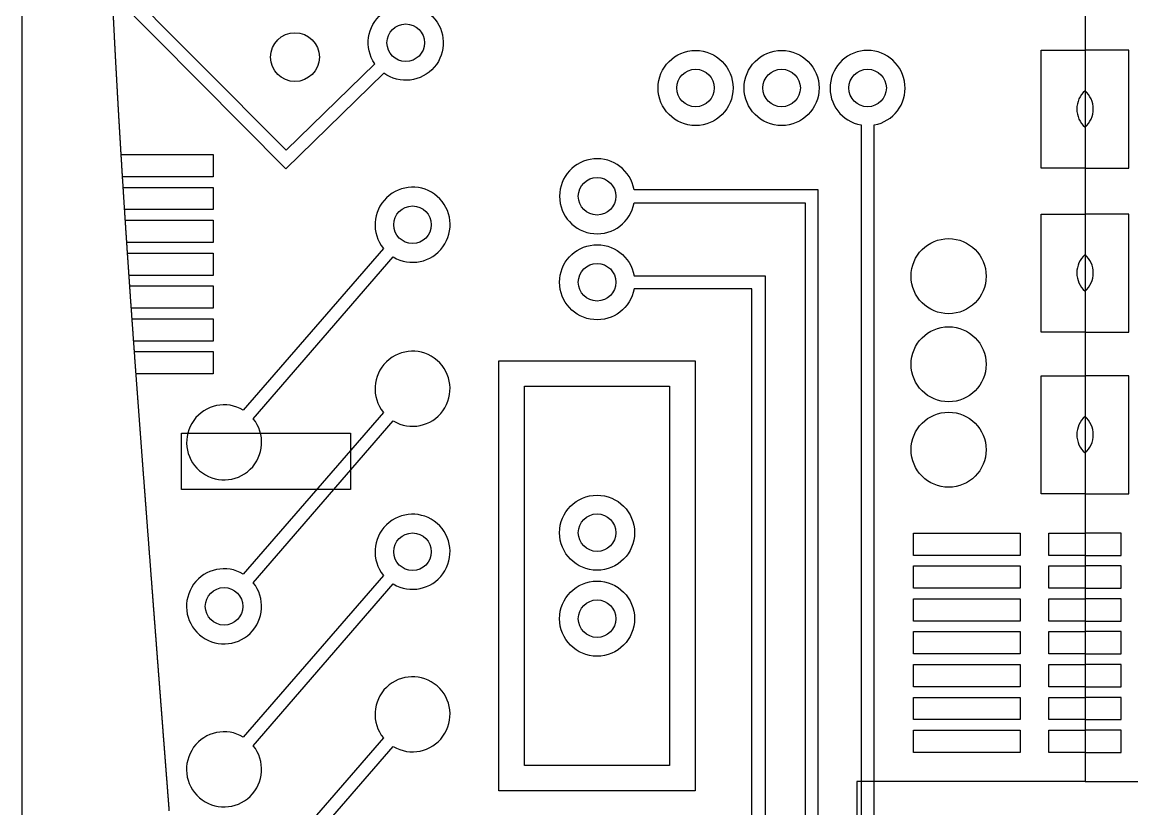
# Model space of a CAD drawing. Header units: millimetres. Extents: x -53 to 1579, y -453 to 381.
# Drawn here: x -53.4 to 5.8, y 188.4 to 230.3 of the extents above; entities that cross this region are included whole.
import ezdxf

# ---------------------------------------------------------------- set-up
doc = ezdxf.new("R2010")
doc.units = ezdxf.units.MM
doc.layers.add('design1 cut', color=1, linetype='Continuous')
doc.layers.add('design1-etch', color=5, linetype='Continuous')
doc.layers.add('toCut', color=1, linetype='Continuous', true_color=0xff0000)

msp = doc.modelspace()

# ---------------------------------------------------------------- linework, layer by layer
msp.add_line((-53.352, 81.237), (-53.352, 381.237))
at = {"layer": 'design1 cut'}
for centre in [(-32.909, 229.203), (-17.462, 226.793), (-12.877, 226.793), (-8.293, 226.793), (-22.711, 221.024), (-32.546, 219.507), (-22.711, 216.443), (-22.711, 203.1), (-32.546, 202.085), (-42.591, 199.176), (-22.711, 198.519)]:
    msp.add_circle(centre, 1, dxfattribs=at)
at = {"layer": 'design1-etch'}
msp.add_lwpolyline([(-48.594, 232.845), (-39.284, 223.474), (-34.563, 228.079, -11.340391), (-34.074, 227.578), (-39.292, 222.489), (-48.545, 231.802)], format="xyb", dxfattribs=at)
for points in [[(-8.643, 224.824), (-8.643, 176.403, 11.340391), (-7.943, 176.403), (-7.943, 224.824, 11.340391)], [(-11.622, 220.674), (-11.622, 181.054), (-20.742, 181.054, 11.340391), (-20.742, 180.354), (-10.922, 180.354), (-10.922, 221.374), (-20.742, 221.374, 11.340391), (-20.742, 220.674)], [(-41.037, 209.172), (-33.571, 217.789, 11.340391), (-34.1, 218.248), (-41.566, 209.63, 11.340391)], [(-14.46, 185.636), (-14.46, 216.093), (-20.742, 216.093, -11.340391), (-20.742, 216.793), (-13.76, 216.793), (-13.76, 184.936), (-20.742, 184.936, -11.340391), (-20.742, 185.636)], [(-41.037, 200.435), (-33.571, 209.053, 11.340391), (-34.1, 209.511), (-41.566, 200.894, 11.340391)], [(-41.037, 191.75), (-33.571, 200.368, 11.340391), (-34.1, 200.826), (-41.566, 192.209, 11.340391)], [(-41.037, 183.089), (-33.571, 191.706, 11.340391), (-34.1, 192.164), (-41.566, 183.547, 11.340391)]]:
    msp.add_lwpolyline(points, format="xyb", close=True, dxfattribs=at)
for points in [[(3.296, 222.517), (0.957, 222.517), (0.957, 228.802), (3.296, 228.802)], [(3.296, 222.517), (5.636, 222.517), (5.636, 228.802), (3.296, 228.802)], [(-48.077, 223.249), (-43.167, 223.249), (-43.167, 222.062), (-48.004, 222.062)], [(-47.968, 221.499), (-43.167, 221.499), (-43.167, 220.311), (-47.892, 220.311)], [(3.296, 213.785), (0.957, 213.785), (0.957, 220.07), (3.296, 220.07)], [(3.296, 213.785), (5.636, 213.785), (5.636, 220.07), (3.296, 220.07)], [(-47.855, 219.748), (-43.167, 219.748), (-43.167, 218.561), (-47.776, 218.561)], [(-47.738, 217.998), (-43.167, 217.998), (-43.167, 216.811), (-47.657, 216.811)], [(-47.618, 216.248), (-43.167, 216.248), (-43.167, 215.061), (-47.535, 215.061)], [(-47.495, 214.497), (-43.167, 214.497), (-43.167, 213.31), (-47.41, 213.31)], [(-47.369, 212.747), (-43.167, 212.747), (-43.167, 211.56), (-47.283, 211.56)], [(3.296, 205.164), (0.957, 205.164), (0.957, 211.449), (3.296, 211.449)], [(3.296, 205.164), (5.636, 205.164), (5.636, 211.449), (3.296, 211.449)], [(3.296, 201.892), (1.369, 201.892), (1.369, 203.079), (3.296, 203.079)], [(3.296, 201.892), (5.224, 201.892), (5.224, 203.079), (3.296, 203.079)], [(3.296, 200.141), (1.369, 200.141), (1.369, 201.329), (3.296, 201.329)], [(3.296, 200.141), (5.224, 200.141), (5.224, 201.329), (3.296, 201.329)], [(3.296, 198.391), (1.369, 198.391), (1.369, 199.578), (3.296, 199.578)], [(3.296, 198.391), (5.224, 198.391), (5.224, 199.578), (3.296, 199.578)], [(3.296, 196.641), (1.369, 196.641), (1.369, 197.828), (3.296, 197.828)], [(3.296, 196.641), (5.224, 196.641), (5.224, 197.828), (3.296, 197.828)], [(3.296, 194.891), (1.369, 194.891), (1.369, 196.078), (3.296, 196.078)], [(3.296, 194.891), (5.224, 194.891), (5.224, 196.078), (3.296, 196.078)], [(3.296, 193.14), (1.369, 193.14), (1.369, 194.327), (3.296, 194.327)], [(3.296, 193.14), (5.224, 193.14), (5.224, 194.327), (3.296, 194.327)], [(3.296, 191.39), (1.369, 191.39), (1.369, 192.577), (3.296, 192.577)], [(3.296, 191.39), (5.224, 191.39), (5.224, 192.577), (3.296, 192.577)]]:
    msp.add_lwpolyline(points, dxfattribs=at)
for points in [[(-17.486, 212.263), (-17.486, 189.344), (-27.945, 189.344), (-27.945, 212.263)], [(-18.843, 210.905), (-18.843, 190.702), (-26.587, 190.702), (-26.587, 210.905)], [(-5.839, 203.079), (-0.161, 203.079), (-0.161, 201.892), (-5.839, 201.892)], [(-5.839, 201.329), (-0.161, 201.329), (-0.161, 200.141), (-5.839, 200.141)], [(-5.839, 199.578), (-0.161, 199.578), (-0.161, 198.391), (-5.839, 198.391)], [(-5.839, 197.828), (-0.161, 197.828), (-0.161, 196.641), (-5.839, 196.641)], [(-5.839, 196.078), (-0.161, 196.078), (-0.161, 194.891), (-5.839, 194.891)], [(-5.839, 194.327), (-0.161, 194.327), (-0.161, 193.14), (-5.839, 193.14)], [(-5.839, 192.577), (-0.161, 192.577), (-0.161, 191.39), (-5.839, 191.39)]]:
    msp.add_lwpolyline(points, close=True, dxfattribs=at)
for centre, radius in [((-38.814, 228.439), 1.3), ((-17.462, 226.793), 2), ((-12.877, 226.793), 2), ((-3.974, 216.767), 2), ((-3.974, 212.071), 2), ((-3.974, 207.521), 2), ((-22.711, 203.1), 2), ((-22.711, 198.519), 2)]:
    msp.add_circle(centre, radius, dxfattribs=at)
for centre, start, end in [((4.158, 225.673), 131.50736, 228.49264), ((2.435, 225.673), 311.50736, 48.49264), ((4.158, 216.941), 131.50736, 228.49264), ((2.435, 216.941), 311.50736, 48.49264), ((4.158, 208.32), 131.50736, 228.49264), ((2.435, 208.32), 311.50736, 48.49264)]:
    msp.add_arc(centre, 1.3, start, end, dxfattribs=at)
at = {"layer": 'toCut'}
msp.add_lwpolyline([(-35.86, 208.402), (-35.86, 205.402), (-44.86, 205.402), (-44.86, 208.402)], close=True, dxfattribs=at)
for points in [[(3.296, 335.543), (3.296, 262.693), (3.296, 189.844)], [(-48.463, 230.126), (-48.48, 230.466), (-48.497, 230.806)], [(-48.428, 229.449), (-48.445, 229.787), (-48.463, 230.126)], [(-48.393, 228.775), (-48.41, 229.112), (-48.428, 229.449)], [(-48.357, 228.103), (-48.375, 228.439), (-48.393, 228.775)], [(-48.32, 227.434), (-48.339, 227.768), (-48.357, 228.103)], [(-48.283, 226.767), (-48.302, 227.101), (-48.32, 227.434)], [(-48.246, 226.103), (-48.265, 226.435), (-48.283, 226.767)], [(-48.208, 225.441), (-48.227, 225.772), (-48.246, 226.103)], [(-48.169, 224.782), (-48.189, 225.112), (-48.208, 225.441)], [(-48.13, 224.124), (-48.15, 224.453), (-48.169, 224.782)], [(-48.091, 223.468), (-48.11, 223.796), (-48.13, 224.124)], [(-48.05, 222.815), (-48.071, 223.142), (-48.091, 223.468)], [(-48.01, 222.163), (-48.03, 222.489), (-48.05, 222.815)], [(-47.969, 221.513), (-47.989, 221.838), (-48.01, 222.163)], [(-47.928, 220.864), (-47.948, 221.188), (-47.969, 221.513)], [(-47.886, 220.217), (-47.907, 220.541), (-47.928, 220.864)], [(-47.843, 219.572), (-47.865, 219.894), (-47.886, 220.217)], [(-47.801, 218.927), (-47.822, 219.249), (-47.843, 219.572)], [(-47.758, 218.284), (-47.779, 218.606), (-47.801, 218.927)], [(-47.714, 217.642), (-47.736, 217.963), (-47.758, 218.284)], [(-47.67, 217.001), (-47.692, 217.322), (-47.714, 217.642)], [(-47.626, 216.361), (-47.648, 216.681), (-47.67, 217.001)], [(-47.582, 215.722), (-47.604, 216.042), (-47.626, 216.361)], [(-47.491, 214.446), (-47.537, 215.084), (-47.582, 215.722)], [(-47.4, 213.172), (-47.446, 213.809), (-47.491, 214.446)], [(-47.308, 211.9), (-47.354, 212.536), (-47.4, 213.172)], [(-47.214, 210.628), (-47.261, 211.264), (-47.308, 211.9)], [(-47.12, 209.356), (-47.167, 209.992), (-47.214, 210.628)], [(-47.025, 208.083), (-47.072, 208.719), (-47.12, 209.356)], [(-46.929, 206.809), (-46.977, 207.446), (-47.025, 208.083)], [(-46.832, 205.532), (-46.881, 206.17), (-46.929, 206.809)], [(-46.784, 204.892), (-46.808, 205.212), (-46.832, 205.532)], [(-46.735, 204.251), (-46.759, 204.572), (-46.784, 204.892)], [(-46.638, 202.968), (-46.686, 203.61), (-46.735, 204.251)], [(-46.54, 201.683), (-46.589, 202.325), (-46.638, 202.968)], [(-46.442, 200.4), (-46.491, 201.042), (-46.54, 201.683)], [(-46.393, 199.76), (-46.418, 200.08), (-46.442, 200.4)], [(-46.345, 199.122), (-46.369, 199.441), (-46.393, 199.76)], [(-46.296, 198.485), (-46.32, 198.803), (-46.345, 199.122)], [(-46.248, 197.851), (-46.272, 198.168), (-46.296, 198.485)], [(-46.199, 197.219), (-46.223, 197.535), (-46.248, 197.851)], [(-46.151, 196.59), (-46.175, 196.904), (-46.199, 197.219)], [(-46.127, 196.276), (-46.139, 196.433), (-46.151, 196.59)], [(-46.103, 195.964), (-46.115, 196.12), (-46.127, 196.276)], [(-46.079, 195.652), (-46.091, 195.808), (-46.103, 195.964)], [(-46.055, 195.342), (-46.067, 195.497), (-46.079, 195.652)], [(-46.031, 195.032), (-46.043, 195.187), (-46.055, 195.342)], [(-46.008, 194.724), (-46.02, 194.878), (-46.031, 195.032)], [(-45.984, 194.416), (-45.996, 194.57), (-46.008, 194.724)], [(-45.961, 194.11), (-45.972, 194.263), (-45.984, 194.416)], [(-45.937, 193.805), (-45.949, 193.957), (-45.961, 194.11)], [(-45.914, 193.501), (-45.925, 193.653), (-45.937, 193.805)], [(-45.89, 193.198), (-45.902, 193.349), (-45.914, 193.501)], [(-45.867, 192.897), (-45.879, 193.047), (-45.89, 193.198)], [(-45.844, 192.597), (-45.856, 192.747), (-45.867, 192.897)], [(-45.821, 192.298), (-45.833, 192.447), (-45.844, 192.597)], [(-45.798, 192.001), (-45.81, 192.149), (-45.821, 192.298)], [(-45.775, 191.705), (-45.787, 191.853), (-45.798, 192.001)], [(-45.752, 191.411), (-45.764, 191.558), (-45.775, 191.705)], [(-45.73, 191.118), (-45.741, 191.264), (-45.752, 191.411)], [(-45.707, 190.827), (-45.719, 190.973), (-45.73, 191.118)], [(-45.685, 190.538), (-45.696, 190.682), (-45.707, 190.827)], [(-45.663, 190.25), (-45.674, 190.394), (-45.685, 190.538)], [(-45.64, 189.964), (-45.651, 190.107), (-45.663, 190.25)], [(-45.618, 189.68), (-45.629, 189.822), (-45.64, 189.964)], [(-45.596, 189.398), (-45.607, 189.539), (-45.618, 189.68)], [(-45.575, 189.117), (-45.585, 189.257), (-45.596, 189.398)], [(-8.86, 189.844), (-8.86, 185.844), (-8.86, 181.844)], [(-45.553, 188.839), (-45.564, 188.978), (-45.575, 189.117)], [(-45.531, 188.562), (-45.542, 188.7), (-45.553, 188.839)], [(-45.51, 188.288), (-45.521, 188.425), (-45.531, 188.562)]]:
    msp.add_open_spline(points, degree=2, dxfattribs=at)
for points in [[(3.296, 189.844), (2.827, 189.844), (2.357, 189.844), (0.019, 189.844), (-2.32, 189.844), (-5.59, 189.844), (-8.86, 189.844)], [(3.296, 189.844), (3.766, 189.844), (4.236, 189.844), (6.574, 189.844), (8.912, 189.844), (12.183, 189.844), (15.453, 189.844)]]:
    msp.add_open_spline(points, degree=2, knots=[8, 8, 8, 9, 9, 10, 10, 11, 11, 11], dxfattribs=at)

doc.saveas('drawing.dxf')
